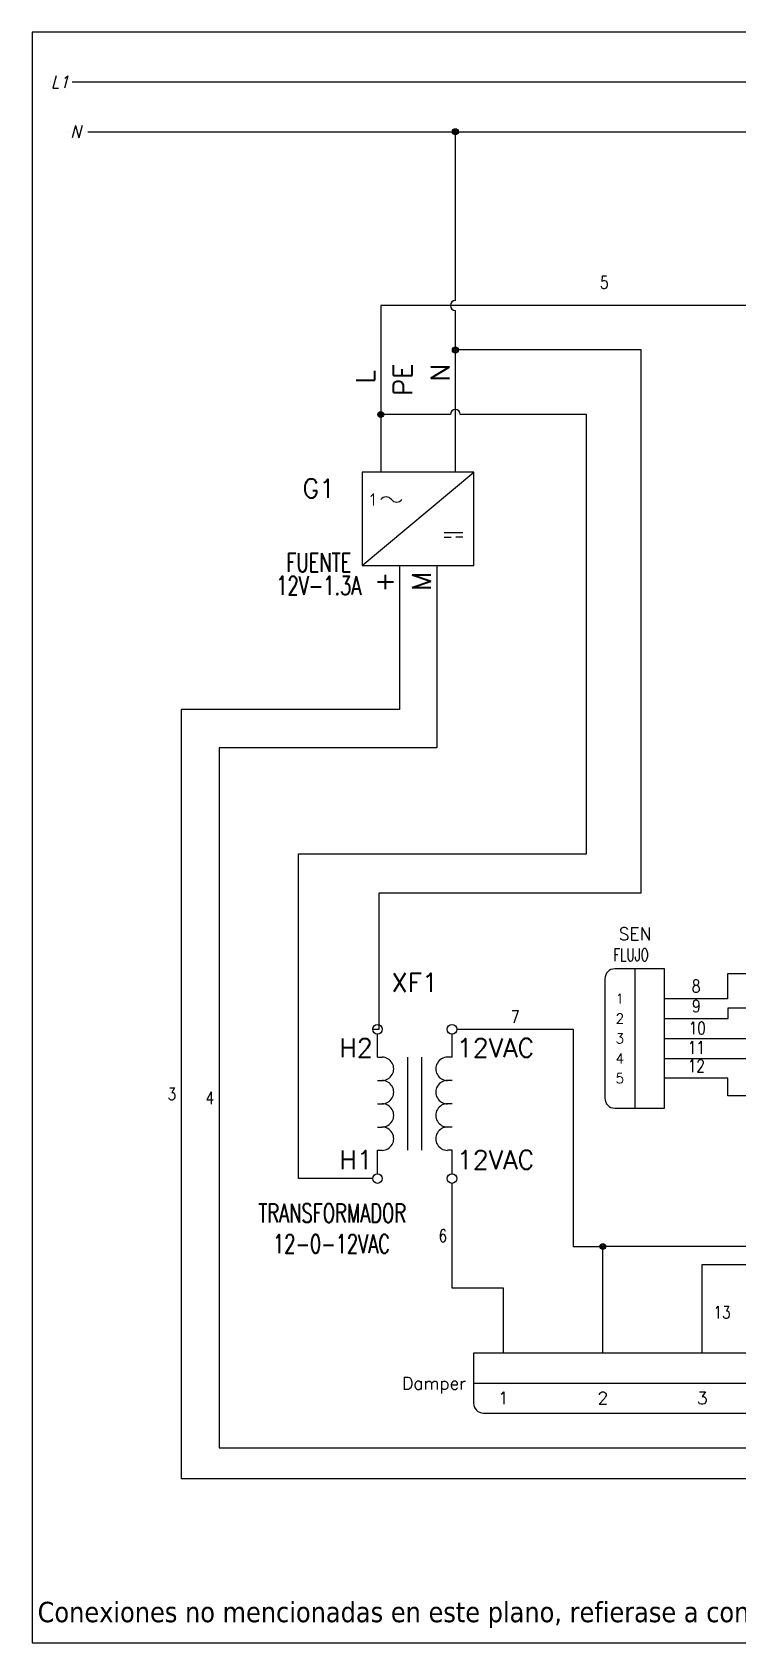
# Model space of a CAD drawing. Header units: millimetres. Extents: x 132.2 to 153, y 110.3 to 126.5.
# Drawn here: x 132.24 to 139.33, y 110.34 to 126.52 of the extents above; entities that cross this region are included whole.
import ezdxf
from ezdxf.enums import TextEntityAlignment as Align

# ---------------------------------------------------------------- set-up
doc = ezdxf.new("R2010")
doc.units = ezdxf.units.MM
doc.linetypes.add('DOT2', pattern=[0.635, 0, -0.635])
for name, color, linetype, true_color in [('DESC', 7, 'Continuous', 0x000000), ('TERMS', 7, 'Continuous', 0x000000), ('WIRENO', 7, 'Continuous', 0x000000)]:
    doc.layers.add(name, color=color, linetype=linetype, true_color=true_color)
for name, color, linetype in [('MISC', 7, 'Continuous'), ('SYMS', 7, 'Continuous'), ('TAGS', 250, 'Continuous'), ('WIRES', 7, 'Continuous')]:
    doc.layers.add(name, color=color, linetype=linetype)
doc.styles.get("Standard").update_dxf_attribs({"font": 'tahoma.ttf'})
doc.styles.add('WD', font='romans.shx')
doc.styles.add('WD_IEC', font='isocp2.shx', dxfattribs={"width": 0.9, "height": 4})

# ---------------------------------------------------------------- blocks, each defined once
blk = doc.blocks.new('HT0_LGENERIC')
at = {"style": 'WD', "oblique": 15, "width": 0.9}
blk.add_attdef('COLOR', text='', height=0.125, dxfattribs=at).set_placement((0, 0), align=Align.MIDDLE_CENTER)
at = {"color": 7, "style": 'WD'}
for tag, p in [('X4_TINY_DOT_DONT_REMOVE', (-0.125, 0)), ('X1_TINY_DOT_DONT_REMOVE', (0.125, 0))]:
    blk.add_attdef(tag, p, '', height=0.0001, dxfattribs=at)
at = {"style": 'WD', "flags": 1}
for tag, p in [('X4TERM01', (-0.125, 0)), ('X1TERM01', (0.125, 0))]:
    blk.add_attdef(tag, p, '', height=0.01, dxfattribs=at)
blk = doc.blocks.new('VCN1_1PJ_17CD')
at = {"layer": 'SYMS'}
for p, q in [((-0.3, 0.3), (-0.3, -0.2)), ((4.3, 0.3), (-0.3, 0.3)), ((4.3, -0.2), (4.3, 0.3)), ((-0.3, 0), (4.3, 0)), ((-0.2, -0.3), (4.2, -0.3))]:
    blk.add_line(p, q, dxfattribs=at)
for centre, start, end in [((-0.2, -0.2), 180, 270), ((4.2, -0.2), 270, 0)]:
    blk.add_arc(centre, 0.1, start, end, dxfattribs=at)
at = {"style": 'WD', "flags": 1}
blk.add_attdef('WD_JUMPERS', (0, 0), '', height=0.01, dxfattribs=at)
at = {"layer": 'SYMS', "linetype": 'Continuous', "style": 'WD', "flags": 8}
for tag, p in [('TERMDESC01J', (-0.05, 0.4)), ('TERMDESC02J', (0.95, 0.4)), ('TERMDESC03J', (1.95, 0.4)), ('TERMDESC04J', (2.95, 0.4)), ('TERMDESC05J', (3.95, 0.4))]:
    blk.add_attdef(tag, p, '', height=0.1, rotation=90, dxfattribs=at)
for tag, p in [('X2WIRE01J', (0.05, 0.4)), ('X2WIRE02J', (1.05, 0.4)), ('X2WIRE03J', (2.05, 0.4)), ('X2WIRE04J', (3.05, 0.4)), ('X2WIRE05J', (4.05, 0.4))]:
    blk.add_attdef(tag, text='', height=0.1, rotation=90, dxfattribs=at).set_placement(p, align=Align.TOP_LEFT)
at = {"layer": 'SYMS', "style": 'WD', "width": 0.7}
for tag, p in [('INST', (-0.381, 0.812)), ('LOC', (-0.381, 0.643)), ('DESC1', (-0.375, 0.469)), ('DESC2', (-0.375, 0.287)), ('DESC3', (-0.375, 0.112)), ('XREF', (-0.375, -0.237))]:
    blk.add_attdef(tag, text='', height=0.125, dxfattribs=at).set_placement(p, align=Align.RIGHT)
at = {"layer": 'SYMS', "style": 'WD'}
for tag, p, flags in [('ACE_FLAG', (-0.207, 0.434), 9), ('FAMILY', (-0.194, 0.407), 9), ('X2TERM01J', (0, 0.3), 1), ('X2TERM02J', (1, 0.3), 1), ('X2TERM03J', (2, 0.3), 1), ('X2TERM04J', (3, 0.3), 1), ('X2TERM05J', (4, 0.3), 1), ('GENDER', (0.109, 0.08), 9), ('WDBLKNAM', (0.175, 0.125), 9), ('X1LINK', (4.375, 0), 1), ('X8TERM01P', (0, -0.3), 1), ('X8TERM02P', (1, -0.3), 1), ('X8TERM03P', (2, -0.3), 1), ('X8TERM04P', (3, -0.3), 1), ('X8TERM05P', (4, -0.3), 1)]:
    blk.add_attdef(tag, p, '', height=0.01, dxfattribs=dict(at, flags=flags))
at = {"layer": 'SYMS', "linetype": 'Continuous', "style": 'WD', "flags": 9}
for tag, p in [('MFG', (-0.171, 0.344)), ('CAT', (-0.169, 0.363)), ('ASSYCODE', (-0.188, 0.312))]:
    blk.add_attdef(tag, text='', height=0.01, dxfattribs=at).set_placement(p, align=Align.CENTER)
at = {"layer": 'SYMS', "linetype": 'Continuous', "style": 'WD'}
for tag, flags, p in [('TERM01J', 9, (0, 0.15)), ('TERM02J', 9, (1, 0.15)), ('TERM03J', 9, (2, 0.15)), ('TERM04J', 9, (3, 0.15)), ('TERM05J', 9, (4, 0.15)), ('TERM01P', 8, (0, -0.15)), ('TERM02P', 8, (1, -0.15)), ('TERM03P', 8, (2, -0.15)), ('TERM04P', 8, (3, -0.15)), ('TERM05P', 8, (4, -0.15))]:
    blk.add_attdef(tag, text='', height=0.125, dxfattribs=dict(at, flags=flags)).set_placement(p, align=Align.MIDDLE_CENTER)
at = {"layer": 'SYMS', "color": 7, "style": 'WD'}
for tag, p in [('X2_TINY_DOT_DONT_REMOVE_01J', (0, 0.3)), ('X2_TINY_DOT_DONT_REMOVE_02J', (1, 0.3)), ('X2_TINY_DOT_DONT_REMOVE_03J', (2, 0.3)), ('X2_TINY_DOT_DONT_REMOVE_04J', (3, 0.3)), ('X2_TINY_DOT_DONT_REMOVE_05J', (4, 0.3)), ('X8_TINY_DOT_DONT_REMOVE_01P', (0, -0.3)), ('X8_TINY_DOT_DONT_REMOVE_02P', (1, -0.3)), ('X8_TINY_DOT_DONT_REMOVE_03P', (2, -0.3)), ('X8_TINY_DOT_DONT_REMOVE_04P', (3, -0.3)), ('X8_TINY_DOT_DONT_REMOVE_05P', (4, -0.3))]:
    blk.add_attdef(tag, p, '', height=0.0001, dxfattribs=at)
at = {"layer": 'SYMS', "style": 'WD'}
blk.add_attdef('TAG1', text='', height=0.125, dxfattribs=at).set_placement((-0.375, -0.062), align=Align.RIGHT)
at = {"layer": 'SYMS', "linetype": 'Continuous', "style": 'WD', "flags": 8}
for tag, p in [('TERMDESC01P', (-0.05, -0.4)), ('TERMDESC02P', (0.95, -0.4)), ('TERMDESC03P', (1.95, -0.4)), ('TERMDESC04P', (2.95, -0.4)), ('TERMDESC05P', (3.95, -0.4))]:
    blk.add_attdef(tag, text='', height=0.1, rotation=90, dxfattribs=at).set_placement(p, align=Align.RIGHT)
for tag, p in [('X8WIRE01P', (0.05, -0.4)), ('X8WIRE02P', (1.05, -0.4)), ('X8WIRE03P', (2.05, -0.4)), ('X8WIRE04P', (3.05, -0.4)), ('X8WIRE05P', (4.05, -0.4))]:
    blk.add_attdef(tag, text='', height=0.1, rotation=90, dxfattribs=at).set_placement(p, align=Align.TOP_RIGHT)
blk = doc.blocks.new('HCN1_1PJ_1CFE')
at = {"layer": 'SYMS'}
for p, q in [((-0.3, 0.2), (-0.3, -1)), ((0.3, 0.3), (-0.2, 0.3)), ((0, 0.3), (0, -1.1)), ((0.3, -1.1), (0.3, 0.3)), ((-0.2, -1.1), (0.3, -1.1))]:
    blk.add_line(p, q, dxfattribs=at)
for centre, start, end in [((-0.2, 0.2), 90, 180), ((-0.2, -1), 180, 270)]:
    blk.add_arc(centre, 0.1, start, end, dxfattribs=at)
at = {"style": 'WD', "flags": 1}
blk.add_attdef('WD_JUMPERS', (0, 0), '', height=0.01, dxfattribs=at)
at = {"layer": 'SYMS', "style": 'WD', "width": 0.7}
for tag, p in [('INST', (-0.006, 1.25)), ('LOC', (-0.006, 1.08)), ('DESC1', (0, 0.906)), ('DESC2', (0, 0.725)), ('DESC3', (0, 0.55))]:
    blk.add_attdef(tag, text='', height=0.125, dxfattribs=at).set_placement(p, align=Align.CENTER)
at = {"layer": 'SYMS', "style": 'WD'}
blk.add_attdef('TAG1', text='', height=0.125, dxfattribs=at).set_placement((0, 0.375), align=Align.CENTER)
at = {"layer": 'SYMS', "style": 'WD', "width": 0.8}
blk.add_attdef('XREF', (1, 0.375), '', height=0.125, dxfattribs=at)
at = {"layer": 'SYMS', "linetype": 'Continuous', "style": 'WD', "flags": 8}
for tag, p in [('TERMDESC01P', (-0.4, 0.05)), ('TERMDESC02P', (-0.4, -0.15)), ('TERMDESC03P', (-0.4, -0.35)), ('TERMDESC04P', (-0.4, -0.55)), ('TERMDESC05P', (-0.4, -0.75))]:
    blk.add_attdef(tag, text='', height=0.1, dxfattribs=at).set_placement(p, align=Align.RIGHT)
at = {"layer": 'SYMS', "linetype": 'Continuous', "style": 'WD'}
for tag, flags, p in [('TERM01P', 8, (-0.15, 0)), ('TERM01J', 9, (0.15, 0)), ('TERM02P', 8, (-0.15, -0.2)), ('TERM02J', 9, (0.15, -0.2)), ('TERM03P', 8, (-0.15, -0.4)), ('TERM03J', 9, (0.15, -0.4)), ('TERM04P', 8, (-0.15, -0.6)), ('TERM04J', 9, (0.15, -0.6)), ('TERM05P', 8, (-0.15, -0.8)), ('TERM05J', 9, (0.15, -0.8))]:
    blk.add_attdef(tag, text='', height=0.1, dxfattribs=dict(at, flags=flags)).set_placement(p, align=Align.MIDDLE_CENTER)
at = {"layer": 'SYMS', "color": 7, "style": 'WD'}
for tag, p in [('X4_TINY_DOT_DONT_REMOVE_01P', (-0.3, 0)), ('X1_TINY_DOT_DONT_REMOVE_01J', (0.3, 0)), ('X4_TINY_DOT_DONT_REMOVE_02P', (-0.3, -0.2)), ('X1_TINY_DOT_DONT_REMOVE_02J', (0.3, -0.2)), ('X4_TINY_DOT_DONT_REMOVE_03P', (-0.3, -0.4)), ('X1_TINY_DOT_DONT_REMOVE_03J', (0.3, -0.4)), ('X4_TINY_DOT_DONT_REMOVE_04P', (-0.3, -0.6)), ('X1_TINY_DOT_DONT_REMOVE_04J', (0.3, -0.6)), ('X4_TINY_DOT_DONT_REMOVE_05P', (-0.3, -0.8)), ('X1_TINY_DOT_DONT_REMOVE_05J', (0.3, -0.8))]:
    blk.add_attdef(tag, p, '', height=0.0001, dxfattribs=at)
at = {"layer": 'SYMS', "style": 'WD'}
for tag, p, flags in [('X4TERM01P', (-0.3, 0), 1), ('ACE_FLAG', (0.048, 0.134), 9), ('FAMILY', (0.048, 0.121), 9), ('GENDER', (0.109, 0.08), 9), ('WDBLKNAM', (0.175, 0.125), 9), ('X1TERM01J', (0.3, 0), 1), ('X4TERM02P', (-0.3, -0.2), 1), ('X1TERM02J', (0.3, -0.2), 1), ('X4TERM03P', (-0.3, -0.4), 1), ('X1TERM03J', (0.3, -0.4), 1), ('X4TERM04P', (-0.3, -0.6), 1), ('X1TERM04J', (0.3, -0.6), 1), ('X4TERM05P', (-0.3, -0.8), 1), ('X1TERM05J', (0.3, -0.8), 1), ('X8LINK', (0, -1.175), 1)]:
    blk.add_attdef(tag, p, '', height=0.01, dxfattribs=dict(at, flags=flags))
at = {"layer": 'SYMS', "linetype": 'Continuous', "style": 'WD', "flags": 9}
for tag, p in [('ASSYCODE', (0.046, 0.065)), ('MFG', (0.051, 0.078)), ('CAT', (0.052, 0.098))]:
    blk.add_attdef(tag, text='', height=0.01, dxfattribs=at).set_placement(p, align=Align.CENTER)
at = {"layer": 'SYMS', "linetype": 'Continuous', "style": 'WD', "flags": 8}
for tag, p in [('TERMDESC01J', (0.4, 0.05)), ('TERMDESC02J', (0.4, -0.15)), ('TERMDESC03J', (0.4, -0.35)), ('TERMDESC04J', (0.4, -0.55)), ('TERMDESC05J', (0.4, -0.75))]:
    blk.add_attdef(tag, p, '', height=0.1, dxfattribs=at)
for tag, p in [('X4WIRE01P', (-0.4, -0.05)), ('X4WIRE02P', (-0.4, -0.25)), ('X4WIRE03P', (-0.4, -0.45)), ('X4WIRE04P', (-0.4, -0.65)), ('X4WIRE05P', (-0.4, -0.85))]:
    blk.add_attdef(tag, text='', height=0.1, dxfattribs=at).set_placement(p, align=Align.TOP_RIGHT)
for tag, p in [('X1WIRE01J', (0.4, -0.05)), ('X1WIRE02J', (0.4, -0.25)), ('X1WIRE03J', (0.4, -0.45)), ('X1WIRE04J', (0.4, -0.65)), ('X1WIRE05J', (0.4, -0.85))]:
    blk.add_attdef(tag, text='', height=0.1, dxfattribs=at).set_placement(p, align=Align.TOP_LEFT)
blk = doc.blocks.new('VPW1_1PH')
for p, q in [((-0.125, -0.625), (0.625, 0)), ((0.425, -0.404), (0.55, -0.404)), ((0.425, -0.435), (0.472, -0.435)), ((0.55, -0.435), (0.503, -0.435))]:
    blk.add_line(p, q)
blk.add_lwpolyline([(-0.125, 0), (-0.125, -0.625), (0.625, -0.625), (0.625, 0)], close=True)
for centre, start, end in [((0.036, -0.209), 36.8699, 143.1301), ((0.106, -0.156), 216.8699, 323.1301)]:
    blk.add_arc(centre, 0.0438, start, end)
at = {"style": 'WD_IEC'}
blk.add_text('1', height=0.084, dxfattribs=at).set_placement((-0.034, -0.183), align=Align.MIDDLE_RIGHT)
at = {"linetype": 'Continuous', "style": 'WD', "flags": 8}
for tag, p in [('TERM02', (0.21, 0.728)), ('TERM03', (0.46, 0.728)), ('TERM01', (-0.04, 0.686)), ('TERM04', (0.085, -0.665)), ('TERM05', (0.335, -0.665))]:
    blk.add_attdef(tag, text='', height=0.125, rotation=90, dxfattribs=at).set_placement(p, align=Align.RIGHT)
at = {"style": 'WD', "width": 0.7}
for tag, p in [('INST', (-0.416, 0.169)), ('LOC', (-0.416, -0.001)), ('RATING1', (-0.416, -0.34)), ('XREF', (-0.416, -0.51)), ('DESC1', (-0.416, -0.666)), ('DESC2', (-0.416, -0.822)), ('DESC3', (-0.416, -0.977))]:
    blk.add_attdef(tag, text='', height=0.125, dxfattribs=at).set_placement(p, align=Align.CENTER)
at = {"style": 'WD'}
for tag, p, height, flags in [('X2TERM01', (0, 0), 0.0125, 1), ('X2TERM02', (0.25, 0), 0.0125, 1), ('X2TERM03', (0.5, 0), 0.0125, 1), ('FAMILY', (0.684, -0.525), 0.01, 9), ('X8TERM04', (0.125, -0.625), 0.0125, 1), ('X8TERM05', (0.375, -0.625), 0.0125, 1)]:
    blk.add_attdef(tag, p, '', height=height, dxfattribs=dict(at, flags=flags))
blk.add_attdef('TAG1', text='', height=0.125, dxfattribs=at).set_placement((-0.416, -0.171), align=Align.CENTER)
at = {"linetype": 'Continuous', "style": 'WD', "flags": 9}
for tag, p in [('MFG', (0.709, -0.085)), ('CAT', (0.711, -0.066)), ('ASSYCODE', (0.709, -0.606))]:
    blk.add_attdef(tag, text='', height=0.01, dxfattribs=at).set_placement(p, align=Align.CENTER)
blk = doc.blocks.new('WDDOT')
for radius in [0.03, 0.0187, 0.00929]:
    blk.add_circle((0, 0), radius)
blk = doc.blocks.new('VXF1')
for p, q in [((0, 0.312), (0, 0.467)), ((0.5, 0.312), (0.5, 0.467)), ((0, 0.312), (0.031, 0.312)), ((0.203, -0.312), (0.203, 0.312)), ((0.297, -0.312), (0.297, 0.312)), ((0.5, 0.312), (0.469, 0.312)), ((0, 0.156), (0.031, 0.156)), ((0.5, 0.156), (0.469, 0.156)), ((0, 0), (0.031, 0)), ((0.5, 0), (0.469, 0)), ((0, -0.156), (0.031, -0.156)), ((0.5, -0.156), (0.469, -0.156)), ((0, -0.469), (0, -0.312)), ((0, -0.312), (0.031, -0.312)), ((0.5, -0.312), (0.469, -0.312)), ((0.5, -0.469), (0.5, -0.312))]:
    blk.add_line(p, q)
for centre in [(0, 0.499), (0.5, 0.499), (0, -0.501), (0.5, -0.501)]:
    blk.add_circle(centre, 0.0322)
for centre, start, end in [((0.031, 0.234), 270, 90.001), ((0.469, 0.234), 90.001, 270.002), ((0.031, 0.078), 270, 90.001), ((0.469, 0.078), 90.001, 270.002), ((0.031, -0.078), 270, 90.001), ((0.469, -0.078), 90.001, 270.002), ((0.031, -0.234), 270, 90.001), ((0.469, -0.234), 90.001, 270.002)]:
    blk.add_arc(centre, 0.0781, start, end)
at = {"style": 'WD'}
blk.add_attdef('TAG1', text='', height=0.125, dxfattribs=at).set_placement((0.25, 0.75), align=Align.CENTER)
at = {"linetype": 'Continuous', "style": 'WD', "flags": 9}
for tag, p in [('ASSYCODE', (0.018, 0.656)), ('MFG', (0.015, 0.674)), ('CAT', (0.017, 0.693))]:
    blk.add_attdef(tag, text='', height=0.01, dxfattribs=at).set_placement(p, align=Align.CENTER)
at = {"style": 'WD'}
for tag, p, height, flags in [('FAMILY', (-0.008, 0.722), 0.01, 9), ('X2TERM02', (0, 0.531), 0.0125, 1), ('X2TERM05', (0.5, 0.531), 0.0125, 1), ('X4TERM02', (-0.032, 0.499), 0.0125, 1), ('X1TERM05', (0.532, 0.499), 0.0125, 1), ('X4TERM03', (-0.009, 0), 0.0125, 1), ('X1TERM06', (0.507, 0), 0.0125, 1), ('X4TERM01', (-0.032, -0.501), 0.0125, 1), ('X8TERM01', (0, -0.533), 0.0125, 1), ('X8TERM04', (0.5, -0.533), 0.0125, 1), ('X1TERM04', (0.532, -0.501), 0.0125, 1)]:
    blk.add_attdef(tag, p, '', height=height, dxfattribs=dict(at, flags=flags))
at = {"style": 'WD', "width": 0.7}
for tag, p in [('RATING1', (0.274, 0.594)), ('INST', (0.253, -0.603)), ('LOC', (0.253, -0.773)), ('DESC1', (0.253, -0.929)), ('DESC2', (0.253, -1.085))]:
    blk.add_attdef(tag, text='', height=0.125, dxfattribs=at).set_placement(p, align=Align.CENTER)
at = {"linetype": 'Continuous', "style": 'WD', "flags": 8}
for tag, p in [('TERM02', (-0.031, 0.438)), ('TERM03', (-0.031, -0.031))]:
    blk.add_attdef(tag, text='', height=0.125, dxfattribs=at).set_placement(p, align=Align.TOP_RIGHT)
for tag, p in [('TERM05', (0.531, 0.438)), ('TERM06', (0.531, -0.031))]:
    blk.add_attdef(tag, text='', height=0.125, dxfattribs=at).set_placement(p, align=Align.TOP_LEFT)
blk.add_attdef('TERM01', text='', height=0.125, dxfattribs=at).set_placement((-0.031, -0.438), align=Align.RIGHT)
blk.add_attdef('TERM04', (0.531, -0.438), '', height=0.125, dxfattribs=at)
blk = doc.blocks.new('WD_WNV')
at = {"linetype": 'Continuous', "style": 'WD', "width": 0.8}
blk.add_attdef('WIRENO', text='', height=0.125, dxfattribs=at).set_placement((-0.05, 0), align=Align.MIDDLE_RIGHT)
at = {"style": 'WD', "flags": 1}
for tag, p in [('W01USER', (-0.062, 0.094)), ('W02USER', (-0.062, 0.086)), ('W03USER', (-0.062, 0.078)), ('W04USER', (-0.062, 0.07)), ('W05USER', (-0.062, 0.062)), ('W06USER', (-0.062, 0.055)), ('W07USER', (-0.062, 0.047)), ('W08USER', (-0.062, 0.039)), ('W09USER', (-0.062, 0.031)), ('W10USER', (-0.062, 0.023))]:
    blk.add_attdef(tag, text='', height=0.005, dxfattribs=at).set_placement(p, align=Align.CENTER)
blk = doc.blocks.new('WD_WNH')
at = {"linetype": 'Continuous', "style": 'WD', "width": 0.8}
blk.add_attdef('WIRENO', text='', height=0.125, dxfattribs=at).set_placement((0, 0.062), align=Align.CENTER)
at = {"style": 'WD', "flags": 1}
for tag, p in [('W01USER', (0, 0.078)), ('W02USER', (0, 0.07)), ('W03USER', (0, 0.062)), ('W04USER', (0, 0.055)), ('W05USER', (0, 0.047)), ('W06USER', (0, 0.039)), ('W07USER', (0, 0.031)), ('W08USER', (0, 0.023)), ('W09USER', (0, 0.016)), ('W10USER', (0, 0.008))]:
    blk.add_attdef(tag, text='', height=0.005, dxfattribs=at).set_placement(p, align=Align.CENTER)

msp = doc.modelspace()

# ---------------------------------------------------------------- linework, layer by layer
at = {"color": 7, "linetype": 'Continuous'}
for p, q in [((152.987, 126.521), (132.237, 126.521)), ((132.237, 126.521), (132.237, 110.336)), ((132.237, 110.336), (152.987, 110.336))]:
    msp.add_line(p, q, dxfattribs=at)
at = {"layer": 'WIRES'}
for p, q in [((132.64, 126.021), (151.919, 126.021)), ((132.797, 125.521), (151.922, 125.521))]:
    msp.add_line(p, q, dxfattribs=at)
at = {"layer": 'WIRES', "linetype": 'ByBlock', "lineweight": 25}
for p, q in [((136.492, 123.825), (136.492, 125.521)), ((146.56, 123.775), (135.742, 123.775)), ((135.742, 123.775), (135.742, 122.099)), ((136.492, 122.099), (136.492, 123.725)), ((138.361, 123.328), (136.492, 123.328)), ((138.361, 117.871), (138.361, 123.328)), ((136.442, 122.68), (135.742, 122.68)), ((137.812, 122.68), (136.542, 122.68)), ((137.812, 118.266), (137.812, 122.68)), ((135.93, 121.162), (135.93, 119.716)), ((136.305, 121.162), (136.305, 119.329)), ((135.93, 119.716), (133.735, 119.716)), ((133.735, 119.716), (133.735, 111.986)), ((136.305, 119.329), (134.117, 119.329)), ((134.117, 119.329), (134.117, 112.296)), ((134.916, 115.001), (134.916, 118.266)), ((134.916, 118.266), (137.812, 118.266)), ((135.727, 116.501), (135.727, 117.871)), ((135.727, 117.871), (138.361, 117.871)), ((139.863, 117.059), (139.229, 117.059)), ((139.229, 117.059), (139.229, 116.809)), ((139.229, 116.809), (138.596, 116.809)), ((139.234, 116.609), (139.234, 116.716)), ((139.234, 116.716), (139.799, 116.716)), ((138.596, 116.609), (139.234, 116.609)), ((135.661, 116.501), (135.727, 116.501)), ((136.508, 116.501), (137.676, 116.501)), ((137.676, 116.501), (137.676, 114.319)), ((138.596, 116.409), (139.883, 116.409)), ((138.596, 116.209), (139.836, 116.209)), ((139.233, 116.009), (138.596, 116.009)), ((139.233, 115.833), (139.233, 116.009)), ((139.87, 115.833), (139.233, 115.833)), ((135.661, 115.001), (134.916, 115.001)), ((136.459, 113.899), (136.459, 114.953)), ((137.676, 114.319), (137.975, 114.319)), ((137.975, 113.245), (137.975, 114.321)), ((137.975, 114.321), (140.838, 114.321)), ((138.975, 113.245), (138.975, 114.138)), ((138.975, 114.138), (141.135, 114.138)), ((136.975, 113.899), (136.459, 113.899)), ((136.975, 113.245), (136.975, 113.899)), ((134.117, 112.296), (141.515, 112.296)), ((133.735, 111.986), (141.825, 111.986))]:
    msp.add_line(p, q, dxfattribs=at)
for centre, start, end in [((136.492, 123.775), 90, 270), ((136.492, 122.68), 0, 180)]:
    msp.add_arc(centre, 0.05, start, end, dxfattribs=at)

# ---------------------------------------------------------------- block references
ref = msp.add_blockref('HCN1_1PJ_1CFE', (138.296, 116.809))
ref.add_attrib('TAG1', 'SEN', dxfattribs={"layer": 'TAGS', "height": 0.125, "style": 'WD'}).set_placement((138.299, 117.398), align=Align.CENTER)
ref.add_attrib('DESC1', 'FLUJO', dxfattribs={"layer": 'DESC', "height": 0.125, "style": 'WD', "width": 0.7}).set_placement((138.259, 117.187), align=Align.CENTER)
ref.add_attrib('X4_TINY_DOT_DONT_REMOVE_01P', '.', (137.996, 116.809), dxfattribs={"layer": 'MISC', "color": 7, "height": 0.0001, "style": 'WD'})
ref.add_attrib('X1_TINY_DOT_DONT_REMOVE_01J', '.', (138.596, 116.809), dxfattribs={"layer": 'MISC', "color": 7, "height": 0.0001, "style": 'WD'})
ref.add_attrib('TERM01P', '1', dxfattribs={"layer": 'TERMS', "linetype": 'Continuous', "height": 0.1, "style": 'WD', "flags": 8}).set_placement((138.146, 116.809), align=Align.MIDDLE_CENTER)
ref.add_attrib('X4_TINY_DOT_DONT_REMOVE_02P', '.', (137.996, 116.609), dxfattribs={"layer": 'MISC', "color": 7, "height": 0.0001, "style": 'WD'})
ref.add_attrib('X1_TINY_DOT_DONT_REMOVE_02J', '.', (138.596, 116.609), dxfattribs={"layer": 'MISC', "color": 7, "height": 0.0001, "style": 'WD'})
ref.add_attrib('TERM02P', '2', dxfattribs={"layer": 'TERMS', "linetype": 'Continuous', "height": 0.1, "style": 'WD', "flags": 8}).set_placement((138.146, 116.609), align=Align.MIDDLE_CENTER)
ref.add_attrib('X4_TINY_DOT_DONT_REMOVE_03P', '.', (137.996, 116.409), dxfattribs={"layer": 'MISC', "color": 7, "height": 0.0001, "style": 'WD'})
ref.add_attrib('X1_TINY_DOT_DONT_REMOVE_03J', '.', (138.596, 116.409), dxfattribs={"layer": 'MISC', "color": 7, "height": 0.0001, "style": 'WD'})
ref.add_attrib('TERM03P', '3', dxfattribs={"layer": 'TERMS', "linetype": 'Continuous', "height": 0.1, "style": 'WD', "flags": 8}).set_placement((138.146, 116.409), align=Align.MIDDLE_CENTER)
ref.add_attrib('X4_TINY_DOT_DONT_REMOVE_04P', '.', (137.996, 116.209), dxfattribs={"layer": 'MISC', "color": 7, "height": 0.0001, "style": 'WD'})
ref.add_attrib('X1_TINY_DOT_DONT_REMOVE_04J', '.', (138.596, 116.209), dxfattribs={"layer": 'MISC', "color": 7, "height": 0.0001, "style": 'WD'})
ref.add_attrib('TERM04P', '4', dxfattribs={"layer": 'TERMS', "linetype": 'Continuous', "height": 0.1, "style": 'WD', "flags": 8}).set_placement((138.146, 116.209), align=Align.MIDDLE_CENTER)
ref.add_attrib('X4_TINY_DOT_DONT_REMOVE_05P', '.', (137.996, 116.009), dxfattribs={"layer": 'MISC', "color": 7, "height": 0.0001, "style": 'WD'})
ref.add_attrib('X1_TINY_DOT_DONT_REMOVE_05J', '.', (138.596, 116.009), dxfattribs={"layer": 'MISC', "color": 7, "height": 0.0001, "style": 'WD'})
ref.add_attrib('TERM05P', '5', dxfattribs={"layer": 'TERMS', "linetype": 'Continuous', "height": 0.1, "style": 'WD', "flags": 8}).set_placement((138.146, 116.009), align=Align.MIDDLE_CENTER)
ref = msp.add_blockref('VCN1_1PJ_17CD', (136.975, 112.945))
ref.add_attrib('TAG1', 'Damper', dxfattribs={"layer": 'TAGS', "height": 0.125, "style": 'WD'}).set_placement((136.6, 112.882), align=Align.RIGHT)
ref.add_attrib('X8_TINY_DOT_DONT_REMOVE_01P', '.', (136.975, 112.645), dxfattribs={"layer": 'MISC', "color": 7, "height": 0.0001, "style": 'WD'})
ref.add_attrib('X2_TINY_DOT_DONT_REMOVE_01J', '.', (136.975, 113.245), dxfattribs={"layer": 'MISC', "color": 7, "height": 0.0001, "style": 'WD'})
ref.add_attrib('TERM01P', '1', dxfattribs={"layer": 'TERMS', "linetype": 'Continuous', "height": 0.125, "style": 'WD', "flags": 8}).set_placement((136.975, 112.795), align=Align.MIDDLE_CENTER)
ref.add_attrib('X8_TINY_DOT_DONT_REMOVE_02P', '.', (137.975, 112.645), dxfattribs={"layer": 'MISC', "color": 7, "height": 0.0001, "style": 'WD'})
ref.add_attrib('X2_TINY_DOT_DONT_REMOVE_02J', '.', (137.975, 113.245), dxfattribs={"layer": 'MISC', "color": 7, "height": 0.0001, "style": 'WD'})
ref.add_attrib('TERM02P', '2', dxfattribs={"layer": 'TERMS', "linetype": 'Continuous', "height": 0.125, "style": 'WD', "flags": 8}).set_placement((137.975, 112.795), align=Align.MIDDLE_CENTER)
ref.add_attrib('X8_TINY_DOT_DONT_REMOVE_03P', '.', (138.975, 112.645), dxfattribs={"layer": 'MISC', "color": 7, "height": 0.0001, "style": 'WD'})
ref.add_attrib('X2_TINY_DOT_DONT_REMOVE_03J', '.', (138.975, 113.245), dxfattribs={"layer": 'MISC', "color": 7, "height": 0.0001, "style": 'WD'})
ref.add_attrib('TERM03P', '3', dxfattribs={"layer": 'TERMS', "linetype": 'Continuous', "height": 0.125, "style": 'WD', "flags": 8}).set_placement((138.975, 112.795), align=Align.MIDDLE_CENTER)
ref.add_attrib('X8_TINY_DOT_DONT_REMOVE_04P', '.', (139.975, 112.645), dxfattribs={"layer": 'MISC', "color": 7, "height": 0.0001, "style": 'WD'})
ref.add_attrib('X2_TINY_DOT_DONT_REMOVE_04J', '.', (139.975, 113.245), dxfattribs={"layer": 'MISC', "color": 7, "height": 0.0001, "style": 'WD'})
ref.add_attrib('TERM04P', '4', dxfattribs={"layer": 'TERMS', "linetype": 'Continuous', "height": 0.125, "style": 'WD', "flags": 8}).set_placement((139.975, 112.795), align=Align.MIDDLE_CENTER)
ref.add_attrib('X8_TINY_DOT_DONT_REMOVE_05P', '.', (140.975, 112.645), dxfattribs={"layer": 'MISC', "color": 7, "height": 0.0001, "style": 'WD'})
ref.add_attrib('X2_TINY_DOT_DONT_REMOVE_05J', '.', (140.975, 113.245), dxfattribs={"layer": 'MISC', "color": 7, "height": 0.0001, "style": 'WD'})
ref.add_attrib('TERM05P', '5', dxfattribs={"layer": 'TERMS', "linetype": 'Continuous', "height": 0.125, "style": 'WD', "flags": 8}).set_placement((140.975, 112.795), align=Align.MIDDLE_CENTER)
at = {"layer": 'SYMS'}
ref = msp.add_blockref('HT0_LGENERIC', (132.515, 126.021), dxfattribs=at)
ref.add_attrib('X1_TINY_DOT_DONT_REMOVE', '.', (132.644, 126.021), dxfattribs={"layer": 'MISC', "color": 7, "height": 0.0001, "style": 'WD'})
ref.add_attrib('X4_TINY_DOT_DONT_REMOVE', '.', (132.42, 126.021), dxfattribs={"layer": 'MISC', "color": 7, "height": 0.0001, "style": 'WD'})
ref.add_attrib('COLOR', 'L1', dxfattribs={"layer": 'MISC', "height": 0.125, "style": 'WD', "oblique": 15, "width": 0.9}).set_placement((132.515, 126.021), align=Align.MIDDLE_CENTER)
ref = msp.add_blockref('HT0_LGENERIC', (132.672, 125.521), dxfattribs=at)
ref.add_attrib('X1_TINY_DOT_DONT_REMOVE', '.', (132.774, 125.521), dxfattribs={"layer": 'MISC', "color": 7, "height": 0.0001, "style": 'WD'})
ref.add_attrib('X4_TINY_DOT_DONT_REMOVE', '.', (132.603, 125.521), dxfattribs={"layer": 'MISC', "color": 7, "height": 0.0001, "style": 'WD'})
ref.add_attrib('COLOR', 'N', dxfattribs={"layer": 'MISC', "height": 0.125, "style": 'WD', "oblique": 15, "width": 0.9}).set_placement((132.672, 125.521), align=Align.MIDDLE_CENTER)
at = {"layer": 'SYMS', "linetype": 'ByBlock', "lineweight": 25}
for p in [(136.492, 125.521), (136.492, 123.328), (135.742, 122.68), (137.975, 114.319)]:
    msp.add_blockref('WDDOT', p, dxfattribs=at)
at = {"layer": 'SYMS', "linetype": 'DOT2', "lineweight": 50}
ref = msp.add_blockref('VPW1_1PH', (135.742, 122.099), dxfattribs=dict(at, xscale=1.5, yscale=1.5, zscale=1.5))
ref.add_attrib('DESC1', 'FUENTE', dxfattribs={"layer": 'DESC', "height": 0.1875, "style": 'WD', "width": 0.7}).set_placement((135.119, 121.1), align=Align.CENTER)
ref.add_attrib('DESC2', '12V-1.3A', dxfattribs={"layer": 'DESC', "height": 0.1875, "style": 'WD', "width": 0.7}).set_placement((135.119, 120.866), align=Align.CENTER)
ref.add_attrib('TAG1', 'G1', dxfattribs={"layer": 'TAGS', "height": 0.1875, "style": 'WD'}).set_placement((135.119, 121.843), align=Align.CENTER)
ref.add_attrib('TERM03', 'N', dxfattribs={"layer": 'TERMS', "linetype": 'Continuous', "height": 0.188, "rotation": 90, "style": 'WD', "flags": 8}).set_placement((136.432, 123.19), align=Align.RIGHT)
ref.add_attrib('TERM02', 'PE', dxfattribs={"layer": 'TERMS', "linetype": 'Continuous', "height": 0.1875, "rotation": 90, "style": 'WD', "flags": 8}).set_placement((136.057, 123.191), align=Align.RIGHT)
ref.add_attrib('TERM01', 'L', dxfattribs={"layer": 'TERMS', "linetype": 'Continuous', "height": 0.188, "rotation": 90, "style": 'WD', "flags": 8}).set_placement((135.682, 123.128), align=Align.RIGHT)
ref.add_attrib('TERM05', 'M', dxfattribs={"layer": 'TERMS', "linetype": 'Continuous', "height": 0.188, "rotation": 90, "style": 'WD', "flags": 8}).set_placement((136.245, 121.102), align=Align.RIGHT)
ref.add_attrib('TERM04', '+', dxfattribs={"layer": 'TERMS', "linetype": 'Continuous', "height": 0.188, "rotation": 90, "style": 'WD', "flags": 8}).set_placement((135.87, 121.102), align=Align.RIGHT)
at = {"layer": 'SYMS', "linetype": 'ByBlock', "lineweight": 25}
ref = msp.add_blockref('VXF1', (135.709, 115.753), dxfattribs=dict(at, xscale=1.5, yscale=1.5, zscale=1.5))
ref.add_attrib('TERM04', '12VAC', (136.506, 115.097), dxfattribs={"layer": 'TERMS', "linetype": 'Continuous', "height": 0.1875, "style": 'WD', "flags": 8})
ref.add_attrib('TERM05', '12VAC', dxfattribs={"layer": 'TERMS', "linetype": 'Continuous', "height": 0.1875, "style": 'WD', "flags": 8}).set_placement((136.506, 116.409), align=Align.TOP_LEFT)
ref.add_attrib('TAG1', 'XF1', dxfattribs={"layer": 'TAGS', "height": 0.1875, "style": 'WD'}).set_placement((136.084, 116.878), align=Align.CENTER)
ref.add_attrib('DESC1', 'TRANSFORMADOR', dxfattribs={"layer": 'DESC', "height": 0.1875, "style": 'WD', "width": 0.7}).set_placement((135.254, 114.561), align=Align.CENTER)
ref.add_attrib('DESC2', '12-0-12VAC', dxfattribs={"layer": 'DESC', "height": 0.1875, "style": 'WD', "width": 0.7}).set_placement((135.247, 114.252), align=Align.CENTER)
ref.add_attrib('TERM02', 'H2', dxfattribs={"layer": 'TERMS', "linetype": 'Continuous', "height": 0.1875, "style": 'WD', "flags": 8}).set_placement((135.662, 116.409), align=Align.TOP_RIGHT)
ref.add_attrib('TERM01', 'H1', dxfattribs={"layer": 'TERMS', "linetype": 'Continuous', "height": 0.1875, "style": 'WD', "flags": 8}).set_placement((135.662, 115.097), align=Align.RIGHT)
at = {"layer": 'WIRENO', "linetype": 'ByBlock', "lineweight": 25}
ref = msp.add_blockref('WD_WNH', (136.364, 118.266), dxfattribs=at)
ref.add_attrib('WIRENO', '5', dxfattribs={"linetype": 'Continuous', "height": 0.125, "style": 'WD', "width": 0.8}).set_placement((137.989, 123.944), align=Align.CENTER)
ref = msp.add_blockref('WD_WNH', (138.913, 116.809), dxfattribs=at)
ref.add_attrib('WIRENO', '8', dxfattribs={"linetype": 'Continuous', "height": 0.125, "style": 'WD', "width": 0.8}).set_placement((138.913, 116.872), align=Align.CENTER)
ref = msp.add_blockref('WD_WNH', (138.915, 116.609), dxfattribs=at)
ref.add_attrib('WIRENO', '9', dxfattribs={"linetype": 'Continuous', "height": 0.125, "style": 'WD', "width": 0.8}).set_placement((138.915, 116.672), align=Align.CENTER)
ref = msp.add_blockref('WD_WNH', (137.092, 116.501), dxfattribs=at)
ref.add_attrib('WIRENO', '7', dxfattribs={"linetype": 'Continuous', "height": 0.125, "style": 'WD', "width": 0.8}).set_placement((137.092, 116.564), align=Align.CENTER)
ref = msp.add_blockref('WD_WNH', (139.24, 116.409), dxfattribs=at)
ref.add_attrib('WIRENO', '10', dxfattribs={"linetype": 'Continuous', "height": 0.125, "style": 'WD', "width": 0.8}).set_placement((138.924, 116.451), align=Align.CENTER)
ref = msp.add_blockref('WD_WNH', (139.216, 116.209), dxfattribs=at)
ref.add_attrib('WIRENO', '11', dxfattribs={"linetype": 'Continuous', "height": 0.125, "style": 'WD', "width": 0.8}).set_placement((138.916, 116.256), align=Align.CENTER)
ref = msp.add_blockref('WD_WNH', (138.915, 116.009), dxfattribs=at)
ref.add_attrib('WIRENO', '12', dxfattribs={"linetype": 'Continuous', "height": 0.125, "style": 'WD', "width": 0.8}).set_placement((138.915, 116.072), align=Align.CENTER)
ref = msp.add_blockref('WD_WNV', (133.735, 115.851), dxfattribs=at)
ref.add_attrib('WIRENO', '3', dxfattribs={"linetype": 'Continuous', "height": 0.125, "style": 'WD', "width": 0.8}).set_placement((133.685, 115.851), align=Align.MIDDLE_RIGHT)
ref = msp.add_blockref('WD_WNV', (134.117, 115.812), dxfattribs=at)
ref.add_attrib('WIRENO', '4', dxfattribs={"linetype": 'Continuous', "height": 0.125, "style": 'WD', "width": 0.8}).set_placement((134.067, 115.812), align=Align.MIDDLE_RIGHT)
ref = msp.add_blockref('WD_WNV', (136.459, 114.426), dxfattribs=at)
ref.add_attrib('WIRENO', '6', dxfattribs={"linetype": 'Continuous', "height": 0.125, "style": 'WD', "width": 0.8}).set_placement((136.409, 114.426), align=Align.MIDDLE_RIGHT)
ref = msp.add_blockref('WD_WNH', (140.055, 114.138), dxfattribs=at)
ref.add_attrib('WIRENO', '13', dxfattribs={"linetype": 'Continuous', "height": 0.125, "style": 'WD', "width": 0.8}).set_placement((139.174, 113.72), align=Align.TOP_CENTER)

# ---------------------------------------------------------------- texts
at = {"insert": (132.292, 110.748), "char_height": 0.20496, "attachment_point": 1}
msp.add_mtext_dynamic_manual_height_columns('Conexiones no mencionadas en este plano, refierase a conexiones electronicas.', width=9.9151, gutter_width=12.347, heights=[0], dxfattribs=at)

doc.saveas('drawing.dxf')
